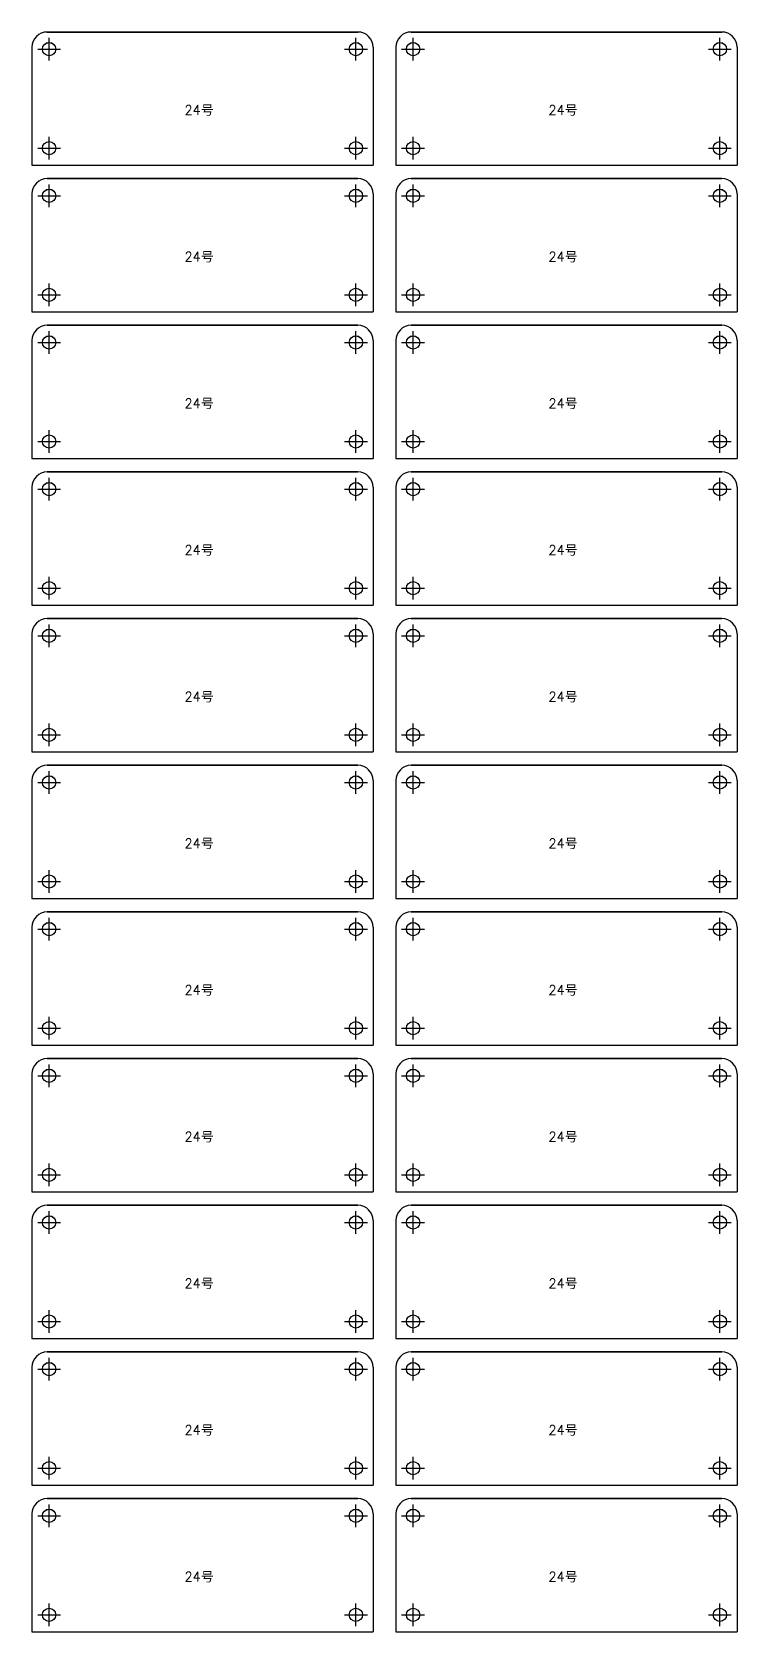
# Model space of a CAD drawing. Header units: millimetres. Extents: x 0 to 7379, y 0 to 1000.
# Drawn here: x 5473.1 to 5658.3, y 114 to 534 of the extents above; entities that cross this region are included whole.
import ezdxf

# ---------------------------------------------------------------- set-up
doc = ezdxf.new("R2010")
doc.units = ezdxf.units.MM
doc.header["$PDMODE"] = 2
doc.header["$PDSIZE"] = 3
doc.layers.add('POINT', color=2, linetype='Continuous')
doc.layers.add('PROPRO', color=1, linetype='Continuous')
doc.styles.get("Standard").update_dxf_attribs({"font": 'txt.shx', "height": 2})

# ---------------------------------------------------------------- blocks, each defined once
blk = doc.blocks.new('*U14', base_point=(-55.767, 1432.565))
at = {"layer": 'POINT', "color": 2}
blk.add_point((-55.767, 1432.565), dxfattribs=at)
at = {"layer": 'PROPRO'}
blk.add_circle((-55.767, 1432.565), 1.75, dxfattribs=at)
blk = doc.blocks.new('*U13', base_point=(-136.367, 1432.565))
at = {"layer": 'POINT', "color": 2}
blk.add_point((-136.367, 1432.565), dxfattribs=at)
at = {"layer": 'PROPRO'}
blk.add_circle((-136.367, 1432.565), 1.75, dxfattribs=at)
blk = doc.blocks.new('*U11', base_point=(-136.367, 1458.565))
at = {"layer": 'POINT', "color": 2}
blk.add_point((-136.367, 1458.565), dxfattribs=at)
at = {"layer": 'PROPRO'}
blk.add_circle((-136.367, 1458.565), 1.75, dxfattribs=at)
blk = doc.blocks.new('*U12', base_point=(-55.767, 1458.565))
at = {"layer": 'POINT', "color": 2}
blk.add_point((-55.767, 1458.565), dxfattribs=at)
at = {"layer": 'PROPRO'}
blk.add_circle((-55.767, 1458.565), 1.75, dxfattribs=at)

msp = doc.modelspace()

# ---------------------------------------------------------------- linework, layer by layer
for p, q in [((5558.7098, 534), (5477.1098, 534)), ((5477.1098, 534), (5558.7098, 534)), ((5654.3098, 534), (5572.7098, 534)), ((5572.7098, 534), (5654.3098, 534)), ((5473.1098, 530), (5473.1098, 519.8)), ((5473.1098, 530), (5473.1098, 499)), ((5562.7098, 530), (5562.7098, 519.8)), ((5562.7098, 530), (5562.7098, 519.8)), ((5562.7098, 530), (5562.7098, 504)), ((5562.7098, 530), (5562.7098, 499)), ((5568.7098, 530), (5568.7098, 519.8)), ((5568.7098, 530), (5568.7098, 499)), ((5658.3098, 530), (5658.3098, 519.8)), ((5658.3098, 530), (5658.3098, 519.8)), ((5658.3098, 530), (5658.3098, 504)), ((5658.3098, 530), (5658.3098, 499)), ((5473.1098, 499), (5562.7098, 499)), ((5513.3598, 499), (5522.4598, 499)), ((5568.7098, 499), (5658.3098, 499)), ((5608.9598, 499), (5618.0598, 499)), ((5473.1098, 491.5), (5473.1098, 481.3)), ((5473.1098, 491.5), (5473.1098, 460.5)), ((5558.7098, 495.5), (5477.1098, 495.5)), ((5477.1098, 495.5), (5558.7098, 495.5)), ((5562.7098, 491.5), (5562.7098, 481.3)), ((5562.7098, 491.5), (5562.7098, 481.3)), ((5562.7098, 491.5), (5562.7098, 465.5)), ((5562.7098, 491.5), (5562.7098, 460.5)), ((5568.7098, 491.5), (5568.7098, 481.3)), ((5568.7098, 491.5), (5568.7098, 460.5)), ((5654.3098, 495.5), (5572.7098, 495.5)), ((5572.7098, 495.5), (5654.3098, 495.5)), ((5658.3098, 491.5), (5658.3098, 481.3)), ((5658.3098, 491.5), (5658.3098, 481.3)), ((5658.3098, 491.5), (5658.3098, 465.5)), ((5658.3098, 491.5), (5658.3098, 460.5)), ((5473.1098, 460.5), (5562.7098, 460.5)), ((5513.3598, 460.5), (5522.4598, 460.5)), ((5568.7098, 460.5), (5658.3098, 460.5)), ((5608.9598, 460.5), (5618.0598, 460.5)), ((5558.7098, 457), (5477.1098, 457)), ((5477.1098, 457), (5558.7098, 457)), ((5654.3098, 457), (5572.7098, 457)), ((5572.7098, 457), (5654.3098, 457)), ((5473.1098, 453), (5473.1098, 442.8)), ((5473.1098, 453), (5473.1098, 422)), ((5562.7098, 453), (5562.7098, 442.8)), ((5562.7098, 453), (5562.7098, 442.8)), ((5562.7098, 453), (5562.7098, 427)), ((5562.7098, 453), (5562.7098, 422)), ((5568.7098, 453), (5568.7098, 442.8)), ((5568.7098, 453), (5568.7098, 422)), ((5658.3098, 453), (5658.3098, 442.8)), ((5658.3098, 453), (5658.3098, 442.8)), ((5658.3098, 453), (5658.3098, 427)), ((5658.3098, 453), (5658.3098, 422)), ((5473.1098, 422), (5562.7098, 422)), ((5513.3598, 422), (5522.4598, 422)), ((5568.7098, 422), (5658.3098, 422)), ((5608.9598, 422), (5618.0598, 422)), ((5558.7098, 418.5), (5477.1098, 418.5)), ((5477.1098, 418.5), (5558.7098, 418.5)), ((5654.3098, 418.5), (5572.7098, 418.5)), ((5572.7098, 418.5), (5654.3098, 418.5)), ((5473.1098, 414.5), (5473.1098, 404.3)), ((5473.1098, 414.5), (5473.1098, 383.5)), ((5562.7098, 414.5), (5562.7098, 404.3)), ((5562.7098, 414.5), (5562.7098, 404.3)), ((5562.7098, 414.5), (5562.7098, 388.5)), ((5562.7098, 414.5), (5562.7098, 383.5)), ((5568.7098, 414.5), (5568.7098, 404.3)), ((5568.7098, 414.5), (5568.7098, 383.5)), ((5658.3098, 414.5), (5658.3098, 404.3)), ((5658.3098, 414.5), (5658.3098, 404.3)), ((5658.3098, 414.5), (5658.3098, 388.5)), ((5658.3098, 414.5), (5658.3098, 383.5)), ((5473.1098, 383.5), (5562.7098, 383.5)), ((5513.3598, 383.5), (5522.4598, 383.5)), ((5568.7098, 383.5), (5658.3098, 383.5)), ((5608.9598, 383.5), (5618.0598, 383.5)), ((5558.7098, 380), (5477.1098, 380)), ((5477.1098, 380), (5558.7098, 380)), ((5654.3098, 380), (5572.7098, 380)), ((5572.7098, 380), (5654.3098, 380)), ((5473.1098, 376), (5473.1098, 365.8)), ((5473.1098, 376), (5473.1098, 345)), ((5562.7098, 376), (5562.7098, 365.8)), ((5562.7098, 376), (5562.7098, 365.8)), ((5562.7098, 376), (5562.7098, 350)), ((5562.7098, 376), (5562.7098, 345)), ((5568.7098, 376), (5568.7098, 365.8)), ((5568.7098, 376), (5568.7098, 345)), ((5658.3098, 376), (5658.3098, 365.8)), ((5658.3098, 376), (5658.3098, 365.8)), ((5658.3098, 376), (5658.3098, 350)), ((5658.3098, 376), (5658.3098, 345)), ((5473.1098, 345), (5562.7098, 345)), ((5513.3598, 345), (5522.4598, 345)), ((5568.7098, 345), (5658.3098, 345)), ((5608.9598, 345), (5618.0598, 345)), ((5558.7098, 341.5), (5477.1098, 341.5)), ((5477.1098, 341.5), (5558.7098, 341.5)), ((5654.3098, 341.5), (5572.7098, 341.5)), ((5572.7098, 341.5), (5654.3098, 341.5)), ((5473.1098, 337.5), (5473.1098, 327.3)), ((5473.1098, 337.5), (5473.1098, 306.5)), ((5562.7098, 337.5), (5562.7098, 327.3)), ((5562.7098, 337.5), (5562.7098, 327.3)), ((5562.7098, 337.5), (5562.7098, 311.5)), ((5562.7098, 337.5), (5562.7098, 306.5)), ((5568.7098, 337.5), (5568.7098, 327.3)), ((5568.7098, 337.5), (5568.7098, 306.5)), ((5658.3098, 337.5), (5658.3098, 327.3)), ((5658.3098, 337.5), (5658.3098, 327.3)), ((5658.3098, 337.5), (5658.3098, 311.5)), ((5658.3098, 337.5), (5658.3098, 306.5)), ((5473.1098, 306.5), (5562.7098, 306.5)), ((5558.7098, 303), (5477.1098, 303)), ((5477.1098, 303), (5558.7098, 303)), ((5513.3598, 306.5), (5522.4598, 306.5)), ((5568.7098, 306.5), (5658.3098, 306.5)), ((5654.3098, 303), (5572.7098, 303)), ((5572.7098, 303), (5654.3098, 303)), ((5608.9598, 306.5), (5618.0598, 306.5)), ((5473.1098, 299), (5473.1098, 288.8)), ((5473.1098, 299), (5473.1098, 268)), ((5562.7098, 299), (5562.7098, 288.8)), ((5562.7098, 299), (5562.7098, 288.8)), ((5562.7098, 299), (5562.7098, 273)), ((5562.7098, 299), (5562.7098, 268)), ((5568.7098, 299), (5568.7098, 288.8)), ((5568.7098, 299), (5568.7098, 268)), ((5658.3098, 299), (5658.3098, 288.8)), ((5658.3098, 299), (5658.3098, 288.8)), ((5658.3098, 299), (5658.3098, 273)), ((5658.3098, 299), (5658.3098, 268)), ((5473.1098, 268), (5562.7098, 268)), ((5513.3598, 268), (5522.4598, 268)), ((5568.7098, 268), (5658.3098, 268)), ((5608.9598, 268), (5618.0598, 268)), ((5473.1098, 260.5), (5473.1098, 250.3)), ((5473.1098, 260.5), (5473.1098, 229.5)), ((5558.7098, 264.5), (5477.1098, 264.5)), ((5477.1098, 264.5), (5558.7098, 264.5)), ((5562.7098, 260.5), (5562.7098, 250.3)), ((5562.7098, 260.5), (5562.7098, 250.3)), ((5562.7098, 260.5), (5562.7098, 234.5)), ((5562.7098, 260.5), (5562.7098, 229.5)), ((5568.7098, 260.5), (5568.7098, 250.3)), ((5568.7098, 260.5), (5568.7098, 229.5)), ((5654.3098, 264.5), (5572.7098, 264.5)), ((5572.7098, 264.5), (5654.3098, 264.5)), ((5658.3098, 260.5), (5658.3098, 250.3)), ((5658.3098, 260.5), (5658.3098, 250.3)), ((5658.3098, 260.5), (5658.3098, 234.5)), ((5658.3098, 260.5), (5658.3098, 229.5)), ((5473.1098, 229.5), (5562.7098, 229.5)), ((5513.3598, 229.5), (5522.4598, 229.5)), ((5568.7098, 229.5), (5658.3098, 229.5)), ((5608.9598, 229.5), (5618.0598, 229.5)), ((5558.7098, 226), (5477.1098, 226)), ((5477.1098, 226), (5558.7098, 226)), ((5654.3098, 226), (5572.7098, 226)), ((5572.7098, 226), (5654.3098, 226)), ((5473.1098, 222), (5473.1098, 191)), ((5473.1098, 222), (5473.1098, 211.8)), ((5562.7098, 222), (5562.7098, 191)), ((5562.7098, 222), (5562.7098, 211.8)), ((5562.7098, 222), (5562.7098, 211.8)), ((5562.7098, 222), (5562.7098, 196)), ((5568.7098, 222), (5568.7098, 191)), ((5568.7098, 222), (5568.7098, 211.8)), ((5658.3098, 222), (5658.3098, 191)), ((5658.3098, 222), (5658.3098, 211.8)), ((5658.3098, 222), (5658.3098, 211.8)), ((5658.3098, 222), (5658.3098, 196)), ((5473.1098, 191), (5562.7098, 191)), ((5513.3598, 191), (5522.4598, 191)), ((5568.7098, 191), (5658.3098, 191)), ((5608.9598, 191), (5618.0598, 191)), ((5558.7098, 187.5), (5477.1098, 187.5)), ((5477.1098, 187.5), (5558.7098, 187.5)), ((5654.3098, 187.5), (5572.7098, 187.5)), ((5572.7098, 187.5), (5654.3098, 187.5)), ((5473.1098, 183.5), (5473.1098, 173.3)), ((5473.1098, 183.5), (5473.1098, 152.5)), ((5562.7098, 183.5), (5562.7098, 173.3)), ((5562.7098, 183.5), (5562.7098, 173.3)), ((5562.7098, 183.5), (5562.7098, 157.5)), ((5562.7098, 183.5), (5562.7098, 152.5)), ((5568.7098, 183.5), (5568.7098, 173.3)), ((5568.7098, 183.5), (5568.7098, 152.5)), ((5658.3098, 183.5), (5658.3098, 173.3)), ((5658.3098, 183.5), (5658.3098, 173.3)), ((5658.3098, 183.5), (5658.3098, 157.5)), ((5658.3098, 183.5), (5658.3098, 152.5)), ((5473.1098, 152.5), (5562.7098, 152.5)), ((5513.3598, 152.5), (5522.4598, 152.5)), ((5568.7098, 152.5), (5658.3098, 152.5)), ((5608.9598, 152.5), (5618.0598, 152.5)), ((5477.1098, 149), (5558.7098, 149)), ((5558.7098, 149), (5477.1098, 149)), ((5654.3098, 149), (5572.7098, 149)), ((5572.7098, 149), (5654.3098, 149)), ((5473.1098, 145), (5473.1098, 134.8)), ((5473.1098, 145), (5473.1098, 114)), ((5562.7098, 145), (5562.7098, 134.8)), ((5562.7098, 145), (5562.7098, 134.8)), ((5562.7098, 145), (5562.7098, 114)), ((5562.7098, 145), (5562.7098, 119)), ((5568.7098, 145), (5568.7098, 134.8)), ((5568.7098, 145), (5568.7098, 114)), ((5658.3098, 145), (5658.3098, 134.8)), ((5658.3098, 145), (5658.3098, 134.8)), ((5658.3098, 145), (5658.3098, 119)), ((5658.3098, 145), (5658.3098, 114)), ((5473.1098, 114), (5562.7098, 114)), ((5513.3598, 114), (5522.4598, 114)), ((5568.7098, 114), (5658.3098, 114)), ((5608.9598, 114), (5618.0598, 114))]:
    msp.add_line(p, q)
for centre in [(5477.6098, 529.5), (5558.2098, 529.5), (5573.2098, 529.5), (5653.8098, 529.5), (5477.6098, 503.5), (5558.2098, 503.5), (5573.2098, 503.5), (5653.8098, 503.5), (5477.6098, 491), (5558.2098, 491), (5573.2098, 491), (5653.8098, 491), (5477.6098, 465), (5558.2098, 465), (5573.2098, 465), (5653.8098, 465), (5477.6098, 452.5), (5558.2098, 452.5), (5573.2098, 452.5), (5653.8098, 452.5), (5477.6098, 426.5), (5558.2098, 426.5), (5573.2098, 426.5), (5653.8098, 426.5), (5477.6098, 414), (5558.2098, 414), (5573.2098, 414), (5653.8098, 414), (5477.6098, 388), (5558.2098, 388), (5573.2098, 388), (5653.8098, 388), (5477.6098, 375.5), (5558.2098, 375.5), (5573.2098, 375.5), (5653.8098, 375.5), (5477.6098, 349.5), (5558.2098, 349.5), (5573.2098, 349.5), (5653.8098, 349.5), (5477.6098, 337), (5558.2098, 337), (5573.2098, 337), (5653.8098, 337), (5477.6098, 311), (5558.2098, 311), (5573.2098, 311), (5653.8098, 311), (5477.6098, 298.5), (5558.2098, 298.5), (5573.2098, 298.5), (5653.8098, 298.5), (5477.6098, 272.5), (5558.2098, 272.5), (5573.2098, 272.5), (5653.8098, 272.5), (5477.6098, 260), (5558.2098, 260), (5573.2098, 260), (5653.8098, 260), (5477.6098, 234), (5558.2098, 234), (5573.2098, 234), (5653.8098, 234), (5477.6098, 221.5), (5558.2098, 221.5), (5573.2098, 221.5), (5653.8098, 221.5), (5477.6098, 195.5), (5558.2098, 195.5), (5573.2098, 195.5), (5653.8098, 195.5), (5477.6098, 183), (5558.2098, 183), (5573.2098, 183), (5653.8098, 183), (5477.6098, 157), (5558.2098, 157), (5573.2098, 157), (5653.8098, 157), (5477.6098, 144.5), (5558.2098, 144.5), (5573.2098, 144.5), (5653.8098, 144.5), (5477.6098, 118.5), (5558.2098, 118.5), (5573.2098, 118.5), (5653.8098, 118.5)]:
    msp.add_circle(centre, 1.75)
for centre, start, end in [((5477.1098, 530), 90, 180), ((5558.7098, 530), 0, 90), ((5572.7098, 530), 90, 180), ((5654.3098, 530), 0, 90), ((5477.1098, 491.5), 90, 180), ((5558.7098, 491.5), 0, 90), ((5572.7098, 491.5), 90, 180), ((5654.3098, 491.5), 0, 90), ((5477.1098, 453), 90, 180), ((5558.7098, 453), 0, 90), ((5572.7098, 453), 90, 180), ((5654.3098, 453), 0, 90), ((5477.1098, 414.5), 90, 180), ((5558.7098, 414.5), 0, 90), ((5572.7098, 414.5), 90, 180), ((5654.3098, 414.5), 0, 90), ((5477.1098, 376), 90, 180), ((5558.7098, 376), 0, 90), ((5572.7098, 376), 90, 180), ((5654.3098, 376), 0, 90), ((5477.1098, 337.5), 90, 180), ((5558.7098, 337.5), 0, 90), ((5572.7098, 337.5), 90, 180), ((5654.3098, 337.5), 0, 90), ((5477.1098, 299), 90, 180), ((5558.7098, 299), 0, 90), ((5572.7098, 299), 90, 180), ((5654.3098, 299), 0, 90), ((5477.1098, 260.5), 90, 180), ((5558.7098, 260.5), 0, 90), ((5572.7098, 260.5), 90, 180), ((5654.3098, 260.5), 0, 90), ((5477.1098, 222), 90, 180), ((5558.7098, 222), 0, 90), ((5572.7098, 222), 90, 180), ((5654.3098, 222), 0, 90), ((5477.1098, 183.5), 90, 180), ((5558.7098, 183.5), 0, 90), ((5572.7098, 183.5), 90, 180), ((5654.3098, 183.5), 0, 90), ((5477.1098, 145), 90, 180), ((5558.7098, 145), 0, 90), ((5572.7098, 145), 90, 180), ((5654.3098, 145), 0, 90)]:
    msp.add_arc(centre, 4, start, end)

# ---------------------------------------------------------------- block references
at = {"layer": 'PROPRO'}
for name, p in [('*U11', (5477.6093, 529.5004)), ('*U12', (5558.2093, 529.5004)), ('*U11', (5573.2093, 529.5004)), ('*U12', (5653.8093, 529.5004)), ('*U13', (5477.6093, 503.5004)), ('*U14', (5558.2093, 503.5004)), ('*U13', (5573.2093, 503.5004)), ('*U14', (5653.8093, 503.5004)), ('*U11', (5477.6093, 491.0004)), ('*U12', (5558.2093, 491.0004)), ('*U11', (5573.2093, 491.0004)), ('*U12', (5653.8093, 491.0004)), ('*U13', (5477.6093, 465.0004)), ('*U14', (5558.2093, 465.0004)), ('*U13', (5573.2093, 465.0004)), ('*U14', (5653.8093, 465.0004)), ('*U11', (5477.6093, 452.5004)), ('*U12', (5558.2093, 452.5004)), ('*U11', (5573.2093, 452.5004)), ('*U12', (5653.8093, 452.5004)), ('*U13', (5477.6093, 426.5004)), ('*U14', (5558.2093, 426.5004)), ('*U13', (5573.2093, 426.5004)), ('*U14', (5653.8093, 426.5004)), ('*U11', (5477.6093, 414.0004)), ('*U12', (5558.2093, 414.0004)), ('*U11', (5573.2093, 414.0004)), ('*U12', (5653.8093, 414.0004)), ('*U13', (5477.6093, 388.0004)), ('*U14', (5558.2093, 388.0004)), ('*U13', (5573.2093, 388.0004)), ('*U14', (5653.8093, 388.0004)), ('*U11', (5477.6093, 375.5004)), ('*U12', (5558.2093, 375.5004)), ('*U11', (5573.2093, 375.5004)), ('*U12', (5653.8093, 375.5004)), ('*U13', (5477.6093, 349.5004)), ('*U14', (5558.2093, 349.5004)), ('*U13', (5573.2093, 349.5004)), ('*U14', (5653.8093, 349.5004)), ('*U11', (5477.6093, 337.0004)), ('*U12', (5558.2093, 337.0004)), ('*U11', (5573.2093, 337.0004)), ('*U12', (5653.8093, 337.0004)), ('*U13', (5477.6093, 311.0004)), ('*U14', (5558.2093, 311.0004)), ('*U13', (5573.2093, 311.0004)), ('*U14', (5653.8093, 311.0004)), ('*U11', (5477.6093, 298.5004)), ('*U12', (5558.2093, 298.5004)), ('*U11', (5573.2093, 298.5004)), ('*U12', (5653.8093, 298.5004)), ('*U13', (5477.6093, 272.5004)), ('*U14', (5558.2093, 272.5004)), ('*U13', (5573.2093, 272.5004)), ('*U14', (5653.8093, 272.5004)), ('*U11', (5477.6093, 260.0004)), ('*U12', (5558.2093, 260.0004)), ('*U11', (5573.2093, 260.0004)), ('*U12', (5653.8093, 260.0004)), ('*U13', (5477.6093, 234.0004)), ('*U14', (5558.2093, 234.0004)), ('*U13', (5573.2093, 234.0004)), ('*U14', (5653.8093, 234.0004)), ('*U11', (5477.6093, 221.5004)), ('*U12', (5558.2093, 221.5004)), ('*U11', (5573.2093, 221.5004)), ('*U12', (5653.8093, 221.5004)), ('*U13', (5477.6093, 195.5004)), ('*U14', (5558.2093, 195.5004)), ('*U13', (5573.2093, 195.5004)), ('*U14', (5653.8093, 195.5004)), ('*U11', (5477.6093, 183.0004)), ('*U12', (5558.2093, 183.0004)), ('*U11', (5573.2093, 183.0004)), ('*U12', (5653.8093, 183.0004)), ('*U13', (5477.6093, 157.0004)), ('*U14', (5558.2093, 157.0004)), ('*U13', (5573.2093, 157.0004)), ('*U14', (5653.8093, 157.0004)), ('*U11', (5477.6093, 144.5004)), ('*U12', (5558.2093, 144.5004)), ('*U11', (5573.2093, 144.5004)), ('*U12', (5653.8093, 144.5004)), ('*U13', (5477.6093, 118.5004)), ('*U14', (5558.2093, 118.5004)), ('*U13', (5573.2093, 118.5004)), ('*U14', (5653.8093, 118.5004))]:
    msp.add_blockref(name, p, dxfattribs=at)

# ---------------------------------------------------------------- texts
at = {"char_height": 2.5, "width": 40.286781, "attachment_point": 1}
for insert in [(5513.164, 514.7695), (5608.764, 514.7695), (5513.164, 476.2695), (5608.764, 476.2695), (5513.164, 437.7695), (5608.764, 437.7695), (5513.164, 399.2695), (5608.764, 399.2695), (5513.164, 360.7695), (5608.764, 360.7695), (5513.164, 322.2695), (5608.764, 322.2695), (5513.164, 283.7695), (5608.764, 283.7695), (5513.164, 245.2695), (5608.764, 245.2695), (5513.164, 206.7695), (5608.764, 206.7695), (5513.164, 168.2695), (5608.764, 168.2695), (5513.164, 129.7695), (5608.764, 129.7695)]:
    msp.add_mtext('24{\\fSimSun|b0|i0|c134|p2;号}', dxfattribs=dict(at, insert=insert))

doc.saveas('drawing.dxf')
